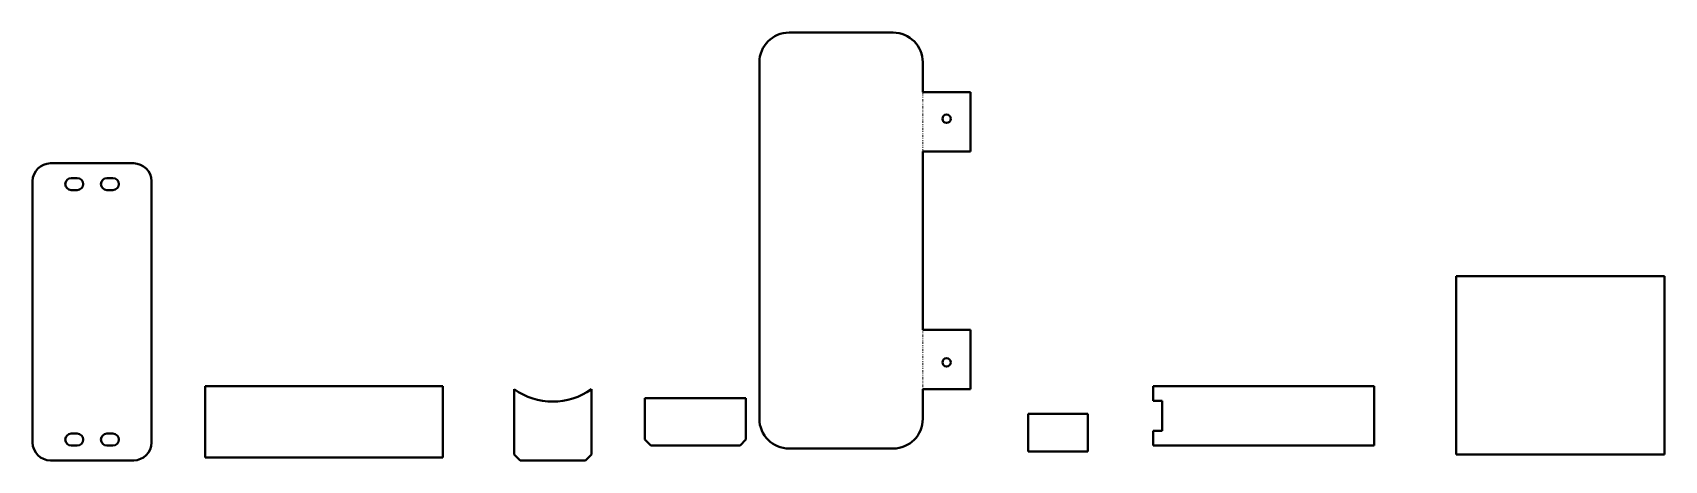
# Model space of a CAD drawing. Header units: millimetres. Extents: x -100 to 2645, y 0 to 720.
import ezdxf

# ---------------------------------------------------------------- set-up
doc = ezdxf.new("R2010")
doc.units = ezdxf.units.MM
doc.linetypes.add('K5LT_BASIC', pattern=[0])
doc.linetypes.add('K5LT_CHAIN_LINE_WITH_2_POINTS', pattern=[12, 4, -2, 1, -2, 1, -2])

msp = doc.modelspace()

# ---------------------------------------------------------------- linework, layer by layer
at = {"color": 7, "linetype": 'K5LT_BASIC', "lineweight": 40, "true_color": 0xffffff}
for p, q in [((1347.5, 720), (1172.5, 720)), ((1122.5, 670), (1122.5, 70)), ((1397.5, 620), (1397.5, 670)), ((1477.5, 620), (1397.5, 620)), ((1477.5, 520), (1477.5, 620)), ((70, 500), (-70, 500)), ((1397.5, 520), (1477.5, 520)), ((1397.5, 220), (1397.5, 520)), ((-100, 470), (-100, 30)), ((-25, 475), (-35, 475)), ((35, 475), (25, 475)), ((100, 30), (100, 470)), ((-35, 455), (-25, 455)), ((25, 455), (35, 455)), ((2295, 310), (2295, 10)), ((2645, 310), (2295, 310)), ((2645, 10), (2645, 310)), ((1477.5, 220), (1397.5, 220)), ((1477.5, 120), (1477.5, 220)), ((590, 125), (190, 125)), ((190, 125), (190, 5)), ((590, 5), (590, 125)), ((710, 120), (710, 10)), ((840, 10), (840, 120)), ((1397.5, 120), (1477.5, 120)), ((1397.5, 70), (1397.5, 120)), ((1815, 125), (1785, 125)), ((1785, 125), (1785, 100)), ((2146.8, 125), (1815, 125)), ((2156.8, 125), (2146.8, 125)), ((2156.8, 125), (2156.8, 25)), ((930, 105), (930, 35)), ((1100, 105), (930, 105)), ((1100, 35), (1100, 105)), ((1800, 100), (1785, 100)), ((1800, 50), (1800, 100)), ((1575, 78.3), (1675, 78.3)), ((1575, 78.3), (1575, 15)), ((1675, 78.3), (1675, 15)), ((-25, 45), (-35, 45)), ((35, 45), (25, 45)), ((930, 35), (940, 25)), ((1090, 25), (1100, 35)), ((1785, 50), (1785, 25)), ((1785, 50), (1800, 50)), ((-70, 0), (70, 0)), ((-35, 25), (-25, 25)), ((25, 25), (35, 25)), ((190, 5), (590, 5)), ((710, 10), (720, 0)), ((720, 0), (830, 0)), ((830, 0), (840, 10)), ((940, 25), (1090, 25)), ((1172.5, 20), (1347.5, 20)), ((1575, 15), (1675, 15)), ((1815, 25), (1785, 25)), ((2146.8, 25), (1815, 25)), ((2156.8, 25), (2146.8, 25)), ((2295, 10), (2645, 10))]:
    msp.add_line(p, q, dxfattribs=at)
at = {"color": 7, "linetype": 'K5LT_CHAIN_LINE_WITH_2_POINTS', "lineweight": 18, "true_color": 0xffffff}
msp.add_line((1397.5, 620), (1397.5, 120), dxfattribs=at)
at = {"color": 7, "linetype": 'K5LT_BASIC', "lineweight": 40, "true_color": 0xffffff}
for centre in [(1437.5, 575), (1437.5, 165)]:
    msp.add_circle(centre, 7, dxfattribs=at)
for centre, radius, start, end in [((1172.5, 670), 50, 90, 180), ((1347.5, 670), 50, 0, 90), ((-70, 470), 30, 90, 180), ((70, 470), 30, 0, 90), ((-35, 465), 10, 90, 270), ((-25, 465), 10, 270, 90), ((25, 465), 10, 90, 270), ((35, 465), 10, 270, 90), ((775, 210), 111, 234.1556, 305.8444), ((1172.5, 70), 50, 180, 270), ((1347.5, 70), 50, 270, 0), ((-70, 30), 30, 180, 270), ((-35, 35), 10, 90, 270), ((-25, 35), 10, 270, 90), ((25, 35), 10, 90, 270), ((35, 35), 10, 270, 90), ((70, 30), 30, 270, 0)]:
    msp.add_arc(centre, radius, start, end, dxfattribs=at)

doc.saveas('drawing.dxf')
